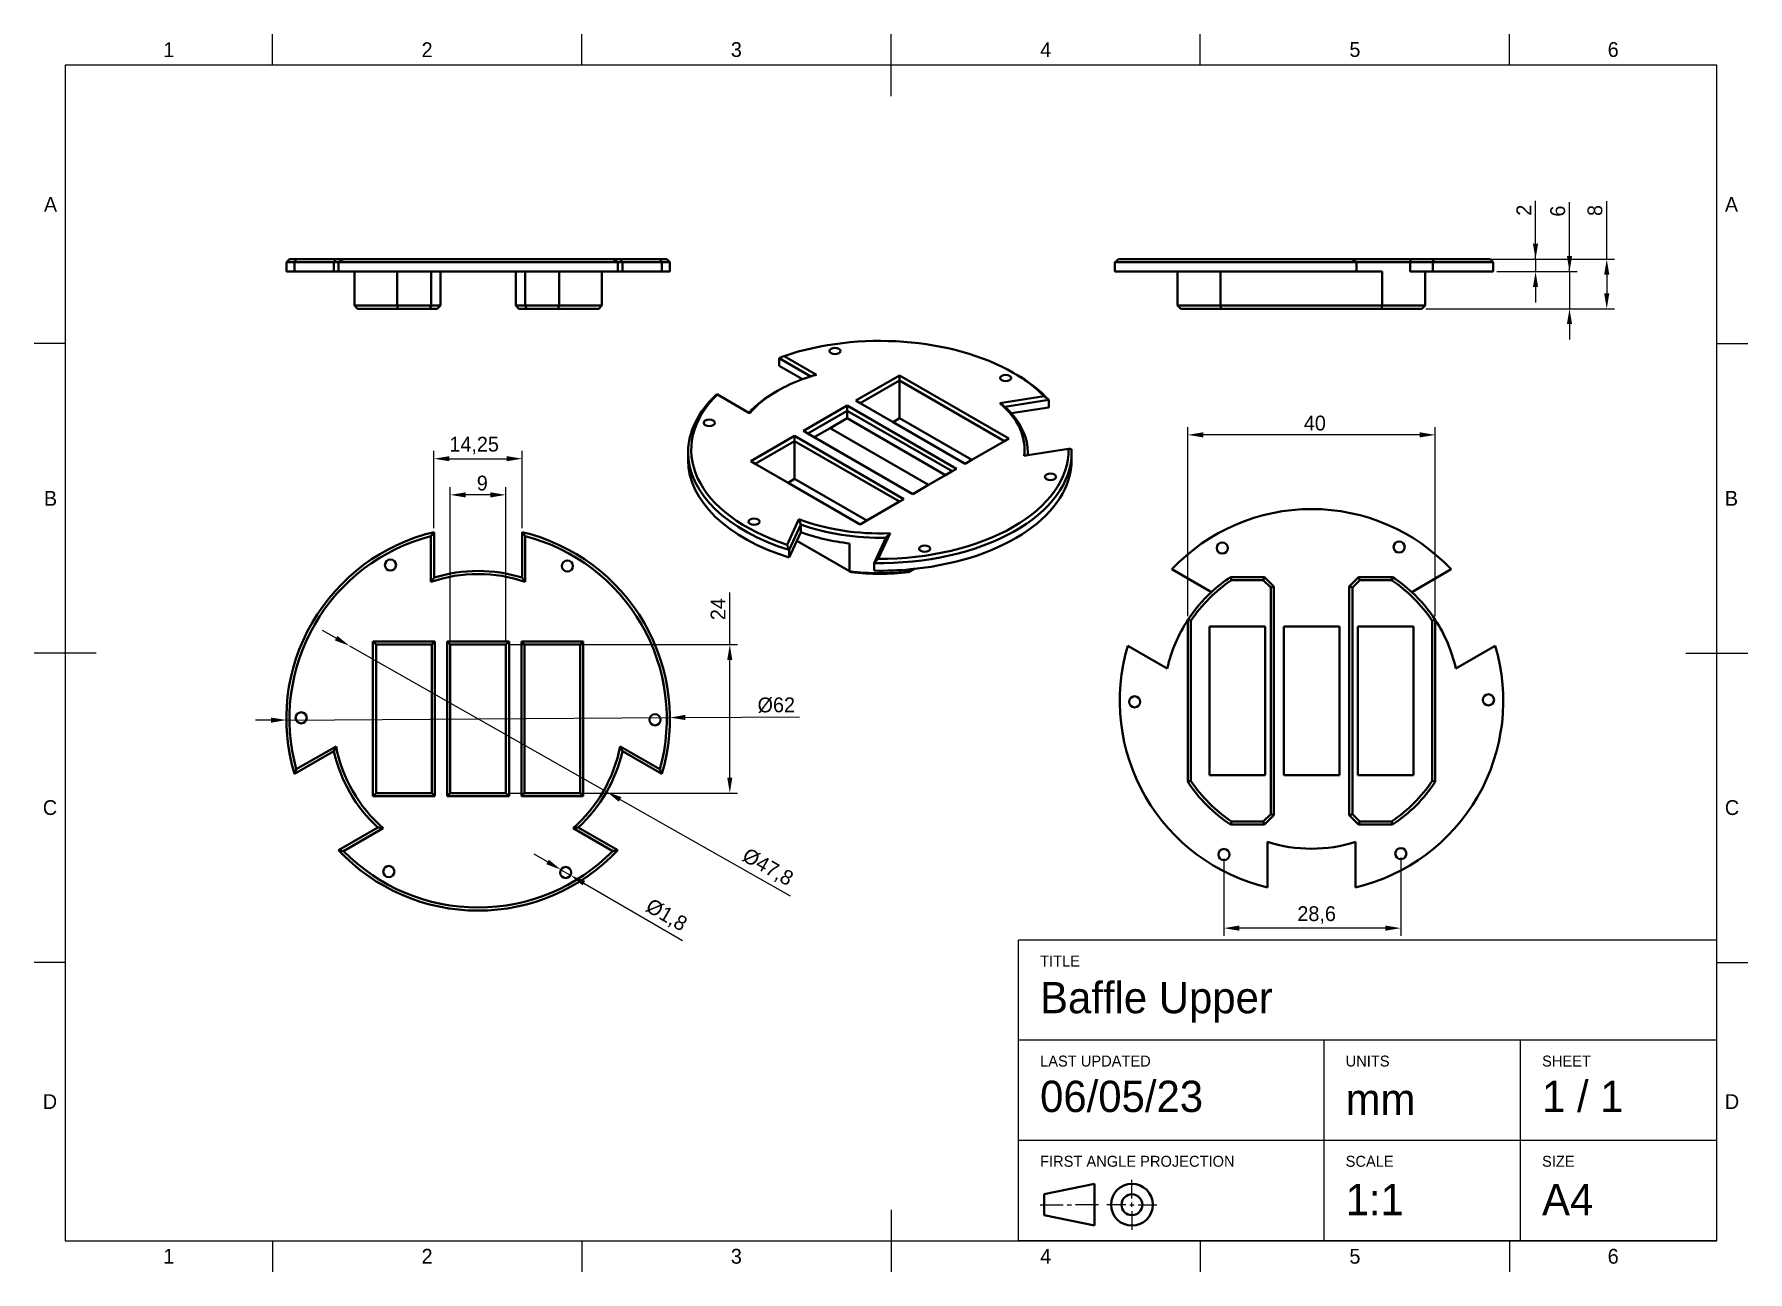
# Model space of a CAD drawing. Header units: millimetres. Extents: x 15 to 292, y 5 to 205.
import ezdxf

# ---------------------------------------------------------------- set-up
doc = ezdxf.new("R2010")
doc.units = ezdxf.units.MM
for name, color, linetype in [('Annotations', 7, 'Continuous'), ('Border', 7, 'Continuous'), ('Geometries', 7, 'Continuous')]:
    doc.layers.add(name, color=color, linetype=linetype)
doc.styles.add('Shapr0', font='txt', dxfattribs={"height": 2.3925})
doc.styles.add('Shapr1', font='txt', dxfattribs={"height": 2.3925})
doc.styles.add('Shapr11', font='txt', dxfattribs={"height": 2.3925})
doc.styles.add('Shapr8', font='txt', dxfattribs={"height": 2.3925})
doc.styles.add('Shapr9', font='txt', dxfattribs={"height": 2.3925})
doc.dimstyles.new('ISO-25', dxfattribs={"dimtxt": 2.5, "dimasz": 2.5, "dimexe": 1.25, "dimexo": 0.625, "dimtad": 1, "dimtxsty": 'Standard', "dimcen": 2.5, "dimadec": 0, "dimazin": 0, "dimtfac": 1, "dimtmove": 0, "dimatfit": 3, "dimfxl": 1, "dimarcsym": 0})

# ---------------------------------------------------------------- blocks, each defined once
blk = doc.blocks.new('*D2')
at = {"layer": 'Annotations', "color": 0, "linetype": 'Continuous', "lineweight": 15}
for p, q in [((257.7, 168.65), (257.7, 178.07)), ((257.7, 171.15), (257.7, 173.65)), ((250.96, 168.65), (258.95, 168.65)), ((251.46, 166.65), (258.95, 166.65)), ((257.7, 168.65), (257.7, 166.65)), ((257.7, 164.15), (257.7, 161.65))]:
    blk.add_line(p, q, dxfattribs=at)
at = {"layer": 'Annotations', "color": 0}
for points in [[(257.28, 171.15), (258.11, 171.15), (257.7, 168.65)], [(258.11, 164.15), (257.28, 164.15), (257.7, 166.65)]]:
    blk.add_solid(points, dxfattribs=at)
at = {"layer": 'Defpoints', "color": 0}
for p in [(250.34, 168.65), (250.84, 166.65), (257.7, 166.65)]:
    blk.add_point(p, dxfattribs=at)
at = {"layer": 'Annotations', "color": 0, "lineweight": 15, "insert": (255.8, 176.57), "char_height": 2.393, "attachment_point": 5, "rotation": 90, "style": 'Shapr8'}
blk.add_mtext('\\A1;2', dxfattribs=at)
blk = doc.blocks.new('*D3')
at = {"layer": 'Annotations', "color": 0, "linetype": 'Continuous', "lineweight": 15}
for p, q in [((269.21, 168.65), (269.21, 178.02)), ((238.12, 168.65), (270.46, 168.65)), ((269.21, 166.15), (269.21, 163.15)), ((239.96, 160.65), (270.46, 160.65))]:
    blk.add_line(p, q, dxfattribs=at)
at = {"layer": 'Annotations', "color": 0}
for points in [[(269.63, 166.15), (268.79, 166.15), (269.21, 168.65)], [(268.79, 163.15), (269.63, 163.15), (269.21, 160.65)]]:
    blk.add_solid(points, dxfattribs=at)
at = {"layer": 'Defpoints', "color": 0}
for p in [(237.5, 168.65), (239.34, 160.65), (269.21, 160.65)]:
    blk.add_point(p, dxfattribs=at)
at = {"layer": 'Annotations', "color": 0, "lineweight": 15, "insert": (267.31, 176.52), "char_height": 2.393, "attachment_point": 5, "rotation": 90, "style": 'Shapr8'}
blk.add_mtext('\\A1;8', dxfattribs=at)
blk = doc.blocks.new('*D4')
at = {"layer": 'Annotations', "color": 0, "linetype": 'Continuous', "lineweight": 15}
for p, q in [((263.19, 166.65), (263.19, 177.86)), ((263.19, 169.15), (263.19, 171.65)), ((251.46, 166.65), (264.44, 166.65)), ((263.19, 166.65), (263.19, 160.65)), ((239.96, 160.65), (264.44, 160.65)), ((263.19, 158.15), (263.19, 155.65))]:
    blk.add_line(p, q, dxfattribs=at)
at = {"layer": 'Annotations', "color": 0}
for points in [[(262.77, 169.15), (263.6, 169.15), (263.19, 166.65)], [(263.6, 158.15), (262.77, 158.15), (263.19, 160.65)]]:
    blk.add_solid(points, dxfattribs=at)
at = {"layer": 'Defpoints', "color": 0}
for p in [(250.84, 166.65), (239.34, 160.65), (263.19, 160.65)]:
    blk.add_point(p, dxfattribs=at)
at = {"layer": 'Annotations', "color": 0, "lineweight": 15, "insert": (261.29, 176.42), "char_height": 2.393, "attachment_point": 5, "rotation": 90, "style": 'Shapr8'}
blk.add_mtext('\\A1;6', dxfattribs=at)
blk = doc.blocks.new('*D5')
at = {"layer": 'Annotations', "color": 0, "linetype": 'Continuous', "lineweight": 15}
for p, q in [((55.75, 94.17), (117.75, 94.56)), ((120.25, 94.58), (138.69, 94.7)), ((53.25, 94.15), (50.75, 94.13))]:
    blk.add_line(p, q, dxfattribs=at)
at = {"layer": 'Annotations', "color": 0}
for points in [[(53.25, 93.73), (53.25, 94.57), (55.75, 94.17)], [(120.25, 95), (120.25, 94.16), (117.75, 94.56)]]:
    blk.add_solid(points, dxfattribs=at)
at = {"layer": 'Defpoints', "color": 0}
for p in [(117.75, 94.56), (55.75, 94.17)]:
    blk.add_point(p, dxfattribs=at)
at = {"layer": 'Annotations', "color": 0, "lineweight": 15, "insert": (134.96, 96.57), "char_height": 2.393, "attachment_point": 5, "rotation": 0.3688, "style": 'Shapr9'}
blk.add_mtext('\\A1;%%c62', dxfattribs=at)
blk = doc.blocks.new('*D6')
at = {"layer": 'Annotations', "color": 0, "linetype": 'Continuous', "lineweight": 15}
for p, q in [((63.79, 107.4), (61.62, 108.63)), ((65.96, 106.16), (107.54, 82.57)), ((109.71, 81.33), (137.19, 65.74))]:
    blk.add_line(p, q, dxfattribs=at)
at = {"layer": 'Annotations', "color": 0}
for points in [[(63.58, 107.03), (64, 107.76), (65.96, 106.16)], [(109.92, 81.7), (109.5, 80.97), (107.54, 82.57)]]:
    blk.add_solid(points, dxfattribs=at)
at = {"layer": 'Defpoints', "color": 0}
for p in [(65.96, 106.16), (107.54, 82.57)]:
    blk.add_point(p, dxfattribs=at)
at = {"layer": 'Annotations', "color": 0, "lineweight": 15, "insert": (133.52, 70.27), "char_height": 2.3925, "attachment_point": 5, "rotation": 330.4232, "style": 'Shapr9'}
blk.add_mtext('\\A1;%%c47,8', dxfattribs=at)
blk = doc.blocks.new('*D7')
at = {"layer": 'Annotations', "color": 0, "linetype": 'Continuous', "lineweight": 15}
for p, q in [((97.98, 71.23), (95.82, 72.49)), ((100.14, 69.97), (101.69, 69.07)), ((103.85, 67.81), (119.77, 58.53))]:
    blk.add_line(p, q, dxfattribs=at)
at = {"layer": 'Annotations', "color": 0}
for points in [[(97.77, 70.87), (98.19, 71.59), (100.14, 69.97)], [(104.06, 68.17), (103.64, 67.45), (101.69, 69.07)]]:
    blk.add_solid(points, dxfattribs=at)
at = {"layer": 'Defpoints', "color": 0}
for p in [(100.14, 69.97), (101.69, 69.07)]:
    blk.add_point(p, dxfattribs=at)
at = {"layer": 'Annotations', "color": 0, "lineweight": 15, "insert": (117.13, 62.52), "char_height": 2.393, "attachment_point": 5, "rotation": 329.7535, "style": 'Shapr9'}
blk.add_mtext('\\A1;%%c1,8', dxfattribs=at)
blk = doc.blocks.new('*D8')
at = {"layer": 'Annotations', "color": 0, "linetype": 'Continuous', "lineweight": 15}
for p, q in [((82.25, 106.99), (82.25, 131.81)), ((88.75, 130.56), (84.75, 130.56)), ((91.25, 106.99), (91.25, 131.81))]:
    blk.add_line(p, q, dxfattribs=at)
at = {"layer": 'Annotations', "color": 0}
for points in [[(84.75, 130.97), (84.75, 130.14), (82.25, 130.56)], [(88.75, 130.14), (88.75, 130.97), (91.25, 130.56)]]:
    blk.add_solid(points, dxfattribs=at)
at = {"layer": 'Defpoints', "color": 0}
for p in [(82.25, 130.56), (82.25, 106.36), (91.25, 106.36)]:
    blk.add_point(p, dxfattribs=at)
at = {"layer": 'Annotations', "color": 0, "lineweight": 15, "insert": (87.43, 132.45), "char_height": 2.393, "attachment_point": 5, "style": 'Shapr9'}
blk.add_mtext('\\A1;9', dxfattribs=at)
blk = doc.blocks.new('*D9')
at = {"layer": 'Annotations', "color": 0, "linetype": 'Continuous', "lineweight": 15}
for p, q in [((127.44, 106.36), (127.44, 114.79)), ((91.87, 106.36), (128.69, 106.36)), ((127.44, 84.86), (127.44, 103.86)), ((91.87, 82.36), (128.69, 82.36))]:
    blk.add_line(p, q, dxfattribs=at)
at = {"layer": 'Annotations', "color": 0}
for points in [[(127.85, 103.86), (127.02, 103.86), (127.44, 106.36)], [(127.02, 84.86), (127.85, 84.86), (127.44, 82.36)]]:
    blk.add_solid(points, dxfattribs=at)
at = {"layer": 'Defpoints', "color": 0}
for p in [(91.25, 106.36), (127.44, 106.36), (91.25, 82.36)]:
    blk.add_point(p, dxfattribs=at)
at = {"layer": 'Annotations', "color": 0, "lineweight": 15, "insert": (125.54, 112.09), "char_height": 2.393, "attachment_point": 5, "rotation": 90, "style": 'Shapr9'}
blk.add_mtext('\\A1;24', dxfattribs=at)
blk = doc.blocks.new('*D10')
at = {"layer": 'Annotations', "color": 0, "linetype": 'Continuous', "lineweight": 15}
for p, q in [((79.62, 125.16), (79.62, 137.65)), ((82.12, 136.4), (91.38, 136.4)), ((93.88, 125.16), (93.88, 137.65))]:
    blk.add_line(p, q, dxfattribs=at)
at = {"layer": 'Annotations', "color": 0}
for points in [[(82.12, 136.82), (82.12, 135.99), (79.62, 136.4)], [(91.38, 135.99), (91.38, 136.82), (93.88, 136.4)]]:
    blk.add_solid(points, dxfattribs=at)
at = {"layer": 'Defpoints', "color": 0}
for p in [(93.88, 136.4), (79.62, 124.54), (93.88, 124.54)]:
    blk.add_point(p, dxfattribs=at)
at = {"layer": 'Annotations', "color": 0, "lineweight": 15, "insert": (86.11, 138.53), "char_height": 2.393, "attachment_point": 5, "style": 'Shapr9'}
blk.add_mtext('\\A1;14,25', dxfattribs=at)
blk = doc.blocks.new('*D11')
at = {"layer": 'Annotations', "color": 0, "linetype": 'Continuous', "lineweight": 15}
for p, q in [((201.49, 110.98), (201.49, 141.51)), ((241.49, 110.98), (241.49, 141.51)), ((238.99, 140.26), (203.99, 140.26))]:
    blk.add_line(p, q, dxfattribs=at)
at = {"layer": 'Annotations', "color": 0}
for points in [[(203.99, 140.67), (203.99, 139.84), (201.49, 140.26)], [(238.99, 139.84), (238.99, 140.67), (241.49, 140.26)]]:
    blk.add_solid(points, dxfattribs=at)
at = {"layer": 'Defpoints', "color": 0}
for p in [(201.49, 140.26), (201.49, 110.36), (241.49, 110.36)]:
    blk.add_point(p, dxfattribs=at)
at = {"layer": 'Annotations', "color": 0, "lineweight": 15, "insert": (222.02, 142.15), "char_height": 2.393, "attachment_point": 5, "style": 'Shapr11'}
blk.add_mtext('\\A1;40', dxfattribs=at)
blk = doc.blocks.new('*D12')
at = {"layer": 'Annotations', "color": 0, "linetype": 'Continuous', "lineweight": 15}
for p, q in [((207.32, 71.8), (207.32, 59.28)), ((235.92, 71.96), (235.92, 59.28)), ((233.42, 60.53), (209.82, 60.53))]:
    blk.add_line(p, q, dxfattribs=at)
at = {"layer": 'Annotations', "color": 0}
for points in [[(209.82, 60.95), (209.82, 60.11), (207.32, 60.53)], [(233.42, 60.11), (233.42, 60.95), (235.92, 60.53)]]:
    blk.add_solid(points, dxfattribs=at)
at = {"layer": 'Defpoints', "color": 0}
for p in [(207.32, 72.42), (235.92, 72.58), (207.32, 60.53)]:
    blk.add_point(p, dxfattribs=at)
at = {"layer": 'Annotations', "color": 0, "lineweight": 15, "insert": (222.31, 62.65), "char_height": 2.393, "attachment_point": 5, "style": 'Shapr11'}
blk.add_mtext('\\A1;28,6', dxfattribs=at)
blk = doc.blocks.new('*U13')
at = {"layer": 'Border', "linetype": 'Continuous', "lineweight": 15}
for p, q in [((287, 58.6), (174.1, 58.6)), ((174.1, 10), (174.1, 58.6)), ((287, 10), (287, 58.6)), ((287, 42.4), (174.1, 42.4)), ((223.5, 10), (223.5, 42.4)), ((255.25, 10), (255.25, 42.4)), ((287, 26.2), (174.1, 26.2)), ((192.450088, 16.837486), (192.450088, 19.875004)), ((177.6, 15.82498), (181.312522, 15.82498)), ((181.987526, 15.82498), (182.66253, 15.82498)), ((187.050056, 15.82498), (183.337534, 15.82498)), ((191.437582, 15.82498), (188.400064, 15.82498)), ((192.112586, 15.82498), (192.78759, 15.82498)), ((192.450088, 15.487478), (192.450088, 16.162482)), ((192.450088, 14.812474), (192.450088, 11.774956)), ((193.462594, 15.82498), (196.500112, 15.82498)), ((287, 10), (174.1, 10))]:
    blk.add_line(p, q, dxfattribs=at)
at = {"layer": 'Border', "linetype": 'Continuous', "lineweight": 40}
for p, q in [((178.275004, 17.51249), (186.375052, 19.2)), ((178.275004, 17.51249), (178.275004, 14.13747)), ((186.375052, 19.2), (186.375052, 12.44996)), ((178.275004, 14.13747), (186.375052, 12.44996))]:
    blk.add_line(p, q, dxfattribs=at)
for radius in [3.37502, 1.68751]:
    blk.add_circle((192.450088, 15.82498), radius, dxfattribs=at)

msp = doc.modelspace()

# ---------------------------------------------------------------- linework, layer by layer
at = {"layer": 'Border', "linetype": 'Continuous', "lineweight": 15}
for p, q in [((53.5, 200), (53.5, 205)), ((103.5, 200), (103.5, 205)), ((153.5, 195), (153.5, 205)), ((203.5, 200), (203.5, 205)), ((253.5, 200), (253.5, 205)), ((287, 200), (20, 200)), ((20, 200), (20, 10)), ((287, 10), (287, 200)), ((20, 155), (15, 155)), ((287, 155), (292, 155)), ((25, 105), (15, 105)), ((282, 105), (292, 105)), ((20, 55), (15, 55)), ((287, 55), (292, 55)), ((153.5, 15), (153.5, 5)), ((20, 10), (287, 10)), ((53.5, 10), (53.5, 5)), ((103.5, 10), (103.5, 5)), ((203.5, 10), (203.5, 5)), ((253.5, 10), (253.5, 5))]:
    msp.add_line(p, q, dxfattribs=at)
at = {"layer": 'Geometries', "linetype": 'Continuous', "lineweight": 40}
for p, q in [((56.25, 168.65), (55.75, 168.15)), ((57.059, 168.15), (55.75, 168.15)), ((55.75, 168.15), (55.75, 166.65)), ((57.059, 166.65), (55.75, 166.65)), ((56.25, 168.65), (57.362, 168.65)), ((63.431, 168.15), (57.059, 168.15)), ((57.059, 168.15), (57.059, 166.65)), ((63.431, 166.65), (57.059, 166.65)), ((57.362, 168.65), (63.779, 168.65)), ((63.431, 168.15), (63.431, 166.65)), ((64.184, 168.15), (63.431, 168.15)), ((64.184, 166.65), (63.431, 166.65)), ((63.779, 168.65), (64.987, 168.65)), ((64.184, 168.15), (64.184, 166.65)), ((109.316, 168.15), (64.184, 168.15)), ((66.75, 166.65), (64.184, 166.65)), ((64.987, 168.65), (108.513, 168.65)), ((73.665, 166.65), (66.75, 166.65)), ((66.75, 161.15), (66.75, 166.65)), ((73.665, 161.15), (73.665, 166.65)), ((79.15, 166.65), (73.665, 166.65)), ((79.15, 161.15), (79.15, 166.65)), ((80.65, 166.65), (79.15, 166.65)), ((80.65, 166.65), (80.65, 161.15)), ((92.85, 166.65), (80.65, 166.65)), ((92.85, 161.15), (92.85, 166.65)), ((94.35, 166.65), (92.85, 166.65)), ((94.35, 166.65), (94.35, 161.15)), ((99.835, 166.65), (94.35, 166.65)), ((99.835, 161.15), (99.835, 166.65)), ((106.75, 166.65), (99.835, 166.65)), ((106.75, 161.15), (106.75, 166.65)), ((109.316, 166.65), (106.75, 166.65)), ((108.513, 168.65), (109.721, 168.65)), ((109.316, 168.15), (109.316, 166.65)), ((110.069, 168.15), (109.316, 168.15)), ((110.069, 166.65), (109.316, 166.65)), ((109.721, 168.65), (116.138, 168.65)), ((110.069, 168.15), (110.069, 166.65)), ((116.441, 168.15), (110.069, 168.15)), ((116.441, 166.65), (110.069, 166.65)), ((116.138, 168.65), (117.25, 168.65)), ((116.441, 168.15), (116.441, 166.65)), ((117.75, 168.15), (116.441, 168.15)), ((117.75, 166.65), (116.441, 166.65)), ((117.75, 168.15), (117.25, 168.65)), ((117.75, 166.65), (117.75, 168.15)), ((189.665, 168.15), (189.665, 166.65)), ((228.75, 168.15), (189.665, 168.15)), ((199.835, 166.65), (189.665, 166.65)), ((190.304, 168.65), (227.997, 168.65)), ((199.835, 161.15), (199.835, 166.65)), ((206.75, 166.65), (199.835, 166.65)), ((206.75, 161.15), (206.75, 166.65)), ((228.75, 166.65), (206.75, 166.65)), ((227.997, 168.65), (237.5, 168.65)), ((228.75, 168.15), (228.75, 166.65)), ((237.412, 168.15), (228.75, 168.15)), ((232.92, 166.65), (228.75, 166.65)), ((232.92, 161.15), (232.92, 166.65)), ((237.412, 168.15), (237.412, 166.65)), ((241.091, 168.15), (237.412, 168.15)), ((239.835, 166.65), (237.412, 166.65)), ((237.5, 168.65), (241.204, 168.65)), ((239.835, 161.15), (239.835, 166.65)), ((241.091, 166.65), (239.835, 166.65)), ((241.091, 168.15), (241.091, 166.65)), ((250.835, 168.15), (241.091, 168.15)), ((250.835, 166.65), (241.091, 166.65)), ((241.204, 168.65), (250.335, 168.65)), ((250.835, 168.15), (250.335, 168.65)), ((250.835, 166.65), (250.835, 168.15)), ((67.25, 160.65), (66.75, 161.15)), ((66.75, 161.15), (73.665, 161.15)), ((73.665, 161.15), (79.15, 161.15)), ((73.74, 160.9), (73.665, 161.15)), ((73.815, 160.65), (73.74, 160.9)), ((78.943, 160.65), (79.15, 161.15)), ((79.15, 161.15), (80.65, 161.15)), ((80.65, 161.15), (80.15, 160.65)), ((93.35, 160.65), (92.85, 161.15)), ((92.85, 161.15), (94.35, 161.15)), ((94.35, 161.15), (94.557, 160.65)), ((94.35, 161.15), (99.835, 161.15)), ((99.685, 160.65), (99.76, 160.9)), ((99.835, 161.15), (99.76, 160.9)), ((99.835, 161.15), (106.75, 161.15)), ((106.25, 160.65), (106.75, 161.15)), ((199.835, 161.15), (206.75, 161.15)), ((199.835, 161.15), (200.335, 160.65)), ((206.825, 160.9), (206.75, 161.15)), ((206.75, 161.15), (232.92, 161.15)), ((206.9, 160.65), (206.825, 160.9)), ((232.92, 161.15), (239.835, 161.15)), ((239.335, 160.65), (239.835, 161.15)), ((73.815, 160.65), (67.25, 160.65)), ((78.943, 160.65), (73.815, 160.65)), ((80.15, 160.65), (78.943, 160.65)), ((94.557, 160.65), (93.35, 160.65)), ((99.685, 160.65), (94.557, 160.65)), ((106.25, 160.65), (99.685, 160.65)), ((206.9, 160.65), (200.335, 160.65)), ((232.77, 160.65), (206.9, 160.65)), ((239.335, 160.65), (232.77, 160.65)), ((135.409, 152.65), (135.409, 151.425)), ((140.52, 149.699), (135.409, 152.65)), ((136.215, 153.001), (141.453, 149.977)), ((139.184, 149.246), (135.409, 151.425)), ((147.816, 145.793), (154.887, 149.876)), ((154.887, 149.876), (172.564, 139.669)), ((154.887, 149.876), (154.887, 149.059)), ((173.625, 150.08), (173.272, 150.284)), ((125.333, 146.832), (125.431, 146.776)), ((135.159, 147.385), (134.805, 147.181)), ((154.887, 149.059), (148.523, 145.385)), ((171.857, 139.261), (154.887, 149.059)), ((154.887, 142.935), (154.887, 149.059)), ((130.535, 143.829), (125.431, 146.776)), ((139.33, 140.894), (146.402, 144.977)), ((146.402, 144.16), (140.038, 140.486)), ((146.402, 144.977), (164.079, 134.77)), ((146.402, 144.977), (146.402, 144.16)), ((163.372, 134.362), (146.402, 144.16)), ((146.402, 142.935), (146.402, 144.16)), ((148.523, 145.385), (147.816, 145.793)), ((153.826, 142.323), (148.523, 145.385)), ((171.1, 145.39), (178.257, 146.497)), ((179.003, 145.906), (171.897, 144.806)), ((179.003, 144.681), (172.95, 143.745)), ((179.003, 145.906), (179.003, 144.681)), ((130.67, 143.751), (130.535, 143.829)), ((141.098, 139.874), (143.644, 141.343)), ((143.644, 141.343), (146.402, 142.935)), ((143.644, 141.343), (159.554, 132.158)), ((162.311, 133.75), (146.402, 142.935)), ((153.826, 142.323), (154.887, 142.935)), ((165.493, 135.587), (153.826, 142.323)), ((154.887, 142.935), (166.554, 136.199)), ((130.845, 135.995), (137.916, 140.078)), ((137.916, 139.261), (131.552, 135.587)), ((137.916, 140.078), (155.594, 129.871)), ((137.916, 140.078), (137.916, 139.261)), ((154.887, 129.463), (137.916, 139.261)), ((137.916, 133.137), (137.916, 139.261)), ((140.038, 140.486), (139.33, 140.894)), ((141.098, 139.874), (140.038, 140.486)), ((157.008, 130.688), (141.098, 139.874)), ((171.857, 139.261), (166.554, 136.199)), ((172.564, 139.669), (171.857, 139.261)), ((120.705, 137.424), (120.705, 136.199)), ((131.552, 135.587), (130.845, 135.995)), ((166.554, 136.199), (165.493, 135.587)), ((175.592, 136.97), (175.047, 136.886)), ((175.605, 136.972), (175.592, 136.97)), ((182.204, 137.993), (175.605, 136.972)), ((175.605, 136.972), (175.605, 137.424)), ((182.705, 136.199), (182.705, 137.424)), ((136.856, 132.525), (131.552, 135.587)), ((136.856, 132.525), (137.916, 133.137)), ((149.584, 126.401), (137.916, 133.137)), ((162.311, 133.75), (159.554, 132.158)), ((163.372, 134.362), (162.311, 133.75)), ((164.079, 134.77), (163.372, 134.362)), ((148.523, 125.789), (136.856, 132.525)), ((159.554, 132.158), (157.008, 130.688)), ((154.887, 129.463), (149.584, 126.401)), ((155.594, 129.871), (154.887, 129.463)), ((136.696, 122.503), (138.614, 126.634)), ((138.918, 125.766), (137.014, 121.664)), ((138.918, 125.766), (138.918, 124.542)), ((149.584, 126.401), (148.523, 125.789)), ((79.125, 116.488), (79.125, 123.896)), ((79.625, 124.535), (79.625, 117.178)), ((93.875, 117.178), (93.875, 124.535)), ((94.375, 123.896), (94.375, 116.488)), ((138.266, 123.137), (137.014, 120.439)), ((138.918, 124.542), (138.266, 123.137)), ((138.266, 123.137), (146.815, 118.202)), ((146.815, 118.202), (146.815, 122.692)), ((150.778, 119.534), (152.683, 123.637)), ((153.344, 124.355), (151.427, 120.224)), ((137.014, 121.664), (137.014, 120.439)), ((150.778, 119.534), (150.778, 118.309)), ((147.063, 118.059), (146.815, 118.202)), ((156.347, 118.059), (156.595, 118.202)), ((156.595, 118.202), (157.271, 118.592)), ((156.595, 118.202), (156.595, 118.525)), ((198.92, 118.526), (205.291, 114.847)), ((208.401, 117.27), (213.886, 117.27)), ((213.679, 116.77), (208.551, 116.77)), ((213.679, 116.77), (213.886, 117.27)), ((214.886, 115.563), (213.679, 116.77)), ((213.886, 117.27), (215.386, 115.77)), ((227.586, 115.77), (229.086, 117.27)), ((229.293, 116.77), (228.086, 115.563)), ((229.086, 117.27), (234.57, 117.27)), ((229.086, 117.27), (229.293, 116.77)), ((234.42, 116.77), (229.293, 116.77)), ((237.68, 114.847), (244.051, 118.526)), ((215.386, 115.77), (214.886, 115.563)), ((214.886, 78.977), (214.886, 115.563)), ((215.386, 115.77), (215.386, 78.77)), ((228.086, 115.563), (227.586, 115.77)), ((227.586, 78.77), (227.586, 115.77)), ((228.086, 115.563), (228.086, 78.977)), ((201.486, 84.186), (201.486, 110.355)), ((201.986, 110.205), (201.986, 84.336)), ((204.986, 109.27), (204.986, 85.27)), ((213.986, 109.27), (204.986, 109.27)), ((213.986, 109.27), (213.986, 85.27)), ((216.986, 85.27), (216.986, 109.27)), ((225.986, 109.27), (216.986, 109.27)), ((225.986, 109.27), (225.986, 85.27)), ((228.986, 85.27), (228.986, 109.27)), ((237.986, 109.27), (228.986, 109.27)), ((237.986, 85.27), (237.986, 109.27)), ((240.986, 84.336), (240.986, 110.205)), ((241.486, 110.355), (241.486, 84.186)), ((69.75, 81.865), (69.75, 106.865)), ((69.75, 106.865), (79.75, 106.865)), ((70.25, 106.365), (69.75, 106.865)), ((79.25, 106.365), (70.25, 106.365)), ((70.25, 106.365), (70.25, 82.365)), ((79.75, 106.865), (79.25, 106.365)), ((79.25, 82.365), (79.25, 106.365)), ((79.75, 106.865), (79.75, 81.865)), ((81.75, 81.865), (81.75, 106.865)), ((81.75, 106.865), (91.75, 106.865)), ((81.75, 106.865), (82.25, 106.365)), ((82.25, 106.365), (82.25, 82.365)), ((91.25, 106.365), (82.25, 106.365)), ((91.75, 106.865), (91.25, 106.365)), ((91.25, 82.365), (91.25, 106.365)), ((91.75, 106.865), (91.75, 81.865)), ((93.75, 106.865), (103.75, 106.865)), ((93.75, 81.865), (93.75, 106.865)), ((93.75, 106.865), (94.25, 106.365)), ((94.25, 106.365), (94.25, 82.365)), ((103.25, 106.365), (94.25, 106.365)), ((103.75, 106.865), (103.25, 106.365)), ((103.25, 82.365), (103.25, 106.365)), ((103.75, 106.865), (103.75, 81.865)), ((198.166, 102.507), (191.795, 106.185)), ((251.176, 106.185), (244.805, 102.507)), ((63.431, 89.129), (57.059, 85.45)), ((57.362, 86.203), (63.779, 89.907)), ((109.721, 89.907), (116.138, 86.203)), ((116.441, 85.45), (110.069, 89.129)), ((204.986, 85.27), (213.986, 85.27)), ((216.986, 85.27), (225.986, 85.27)), ((228.986, 85.27), (237.986, 85.27)), ((70.25, 82.365), (69.75, 81.865)), ((79.75, 81.865), (69.75, 81.865)), ((70.25, 82.365), (79.25, 82.365)), ((79.75, 81.865), (79.25, 82.365)), ((82.25, 82.365), (81.75, 81.865)), ((91.75, 81.865), (81.75, 81.865)), ((82.25, 82.365), (91.25, 82.365)), ((91.25, 82.365), (91.75, 81.865)), ((94.25, 82.365), (93.75, 81.865)), ((103.75, 81.865), (93.75, 81.865)), ((94.25, 82.365), (103.25, 82.365)), ((103.25, 82.365), (103.75, 81.865)), ((208.551, 77.77), (213.679, 77.77)), ((213.679, 77.77), (214.886, 78.977)), ((213.886, 77.27), (213.679, 77.77)), ((215.386, 78.77), (213.886, 77.27)), ((214.886, 78.977), (215.386, 78.77)), ((227.586, 78.77), (228.086, 78.977)), ((229.086, 77.27), (227.586, 78.77)), ((228.086, 78.977), (229.293, 77.77)), ((229.293, 77.77), (229.086, 77.27)), ((229.293, 77.77), (234.42, 77.77)), ((64.184, 73.109), (70.556, 76.788)), ((71.404, 76.7), (64.987, 72.996)), ((108.513, 72.996), (102.096, 76.7)), ((102.944, 76.788), (109.316, 73.109)), ((213.886, 77.27), (208.401, 77.27)), ((234.57, 77.27), (229.086, 77.27)), ((214.361, 67.1), (214.361, 74.457)), ((228.611, 74.457), (228.611, 67.1))]:
    msp.add_line(p, q, dxfattribs=at)
at = {"layer": 'Geometries', "linetype": 'Continuous', "lineweight": 40, "flags": 128}
for points in [[(57.059, 168.15), (57.134, 168.275), (57.21, 168.401), (57.286, 168.525), (57.362, 168.65)], [(63.779, 168.65), (63.72, 168.567), (63.661, 168.484), (63.603, 168.401), (63.545, 168.318), (63.488, 168.234), (63.431, 168.15)], [(64.987, 168.65), (64.786, 168.525), (64.585, 168.401), (64.385, 168.275), (64.184, 168.15)], [(108.513, 168.65), (108.714, 168.525), (108.915, 168.401), (109.115, 168.275), (109.316, 168.15)], [(109.721, 168.65), (109.78, 168.567), (109.839, 168.484), (109.897, 168.401), (109.955, 168.318), (110.012, 168.234), (110.069, 168.15)], [(116.441, 168.15), (116.366, 168.275), (116.29, 168.401), (116.214, 168.525), (116.138, 168.65)], [(189.665, 168.15), (189.824, 168.275), (189.983, 168.401), (190.143, 168.525), (190.304, 168.65)], [(228.75, 168.15), (228.562, 168.275), (228.373, 168.401), (228.185, 168.525), (227.997, 168.65)], [(237.5, 168.65), (237.486, 168.567), (237.472, 168.484), (237.457, 168.401), (237.443, 168.318), (237.428, 168.234), (237.412, 168.15)], [(241.204, 168.65), (241.177, 168.525), (241.148, 168.401), (241.12, 168.275), (241.091, 168.15)], [(232.77, 160.65), (232.845, 160.9), (232.92, 161.15)], [(135.409, 152.65), (135.611, 152.738), (135.812, 152.827), (136.013, 152.914), (136.215, 153.001)], [(171.1, 145.39), (171.234, 145.294), (171.367, 145.197), (171.5, 145.1), (171.632, 145.002), (171.765, 144.905), (171.897, 144.806)], [(179.003, 145.906), (178.817, 146.054), (178.63, 146.203), (178.444, 146.35), (178.257, 146.497)], [(182.204, 137.993), (182.326, 137.985), (182.448, 137.976), (182.57, 137.968), (182.691, 137.959)], [(138.614, 126.634), (138.664, 126.49), (138.714, 126.345), (138.765, 126.2), (138.816, 126.056), (138.867, 125.911), (138.918, 125.766)], [(79.625, 124.535), (79.5, 124.376), (79.374, 124.217), (79.25, 124.057), (79.125, 123.896)], [(93.875, 124.535), (94, 124.376), (94.126, 124.217), (94.25, 124.057), (94.375, 123.896)], [(137.014, 121.664), (136.934, 121.873), (136.854, 122.083), (136.775, 122.293), (136.696, 122.503)], [(153.344, 124.355), (153.234, 124.236), (153.124, 124.116), (153.014, 123.996), (152.904, 123.876), (152.793, 123.757), (152.683, 123.637)], [(151.427, 120.224), (151.265, 120.051), (151.103, 119.879), (150.941, 119.706), (150.778, 119.534)], [(79.625, 117.178), (79.541, 117.064), (79.458, 116.949), (79.374, 116.834), (79.291, 116.719), (79.208, 116.604), (79.125, 116.488)], [(93.875, 117.178), (93.959, 117.064), (94.042, 116.949), (94.126, 116.834), (94.209, 116.719), (94.292, 116.604), (94.375, 116.488)], [(208.551, 116.77), (208.476, 117.02), (208.401, 117.27)], [(234.42, 116.77), (234.496, 117.02), (234.57, 117.27)], [(201.986, 110.205), (201.736, 110.28), (201.486, 110.355)], [(240.986, 110.205), (241.236, 110.28), (241.486, 110.355)], [(63.779, 89.907), (63.72, 89.777), (63.661, 89.648), (63.603, 89.518), (63.545, 89.388), (63.488, 89.259), (63.431, 89.129)], [(109.721, 89.907), (109.78, 89.777), (109.839, 89.648), (109.897, 89.518), (109.955, 89.388), (110.012, 89.259), (110.069, 89.129)], [(57.059, 85.45), (57.134, 85.638), (57.21, 85.827), (57.286, 86.015), (57.362, 86.203)], [(116.441, 85.45), (116.366, 85.638), (116.29, 85.827), (116.214, 86.015), (116.138, 86.203)], [(201.986, 84.336), (201.736, 84.26), (201.486, 84.186)], [(241.486, 84.186), (241.236, 84.26), (240.986, 84.336)], [(208.401, 77.27), (208.476, 77.52), (208.551, 77.77)], [(234.57, 77.27), (234.496, 77.52), (234.42, 77.77)], [(71.404, 76.7), (71.262, 76.714), (71.12, 76.728), (70.979, 76.743), (70.838, 76.757), (70.697, 76.772), (70.556, 76.788)], [(102.096, 76.7), (102.238, 76.714), (102.38, 76.728), (102.521, 76.743), (102.662, 76.757), (102.803, 76.772), (102.944, 76.788)], [(64.987, 72.996), (64.786, 73.023), (64.585, 73.052), (64.385, 73.08), (64.184, 73.109)], [(108.513, 72.996), (108.714, 73.023), (108.915, 73.052), (109.115, 73.08), (109.316, 73.109)]]:
    msp.add_lwpolyline(points, dxfattribs=at)
at = {"layer": 'Geometries', "linetype": 'Continuous', "lineweight": 40}
for centre in [(207.05, 121.96), (235.65, 122.117), (72.586, 119.211), (101.186, 119.054), (192.886, 97.113), (250.085, 97.427), (58.15, 94.522), (115.35, 94.208), (207.322, 72.424), (235.921, 72.581), (72.314, 69.675), (100.914, 69.519)]:
    msp.add_circle(centre, 0.9, dxfattribs=at)
for centre, radius, start, end in [((221.486, 97.27), 31, 43.28758, 136.71242), ((86.75, 94.365), 31, 103.28758, 196.71242), ((86.75, 94.365), 30.5, 104.47751, 195.52249), ((86.75, 94.365), 31, 343.28758, 76.71242), ((86.75, 94.365), 30.5, 344.47751, 75.52249), ((86.75, 94.365), 23.4, 70.98264, 109.01736), ((86.75, 94.365), 23.9, 72.65545, 107.34455), ((221.486, 97.27), 23.4, 123.55731, 146.44269), ((221.486, 97.27), 23.9, 123.19416, 132.65545), ((221.486, 97.27), 23.4, 33.55731, 56.44269), ((221.486, 97.27), 23.9, 47.34455, 56.80584), ((221.486, 97.27), 23.9, 132.65545, 146.80584), ((221.486, 97.27), 23.9, 33.19416, 47.34455), ((221.486, 97.27), 23.9, 146.80584, 167.34455), ((221.486, 97.27), 23.9, 12.65545, 33.19416), ((221.486, 97.27), 31, 163.28758, 256.71242), ((221.486, 97.27), 31, 283.28758, 16.71242), ((86.75, 94.365), 23.9, 192.65545, 227.34455), ((86.75, 94.365), 23.4, 190.98264, 229.01736), ((86.75, 94.365), 23.4, 310.98264, 349.01736), ((86.75, 94.365), 23.9, 312.65545, 347.34455), ((221.486, 97.27), 23.9, 213.19416, 236.80584), ((221.486, 97.27), 23.4, 213.55731, 236.44269), ((221.486, 97.27), 23.4, 303.55731, 326.44269), ((221.486, 97.27), 23.9, 303.19416, 326.80584), ((86.75, 94.365), 31, 223.28758, 316.71242), ((86.75, 94.365), 30.5, 224.47751, 315.52249), ((221.486, 97.27), 23.9, 252.65545, 287.34455)]:
    msp.add_arc(centre, radius, start, end, dxfattribs=at)
for centre, major_axis, start_param, end_param in [((151.705, 137.832), (-30.5, 0), 3.9269908, 5.2451069), ((151.705, 137.832), (-23.4, 0), 5.2107418, 5.2769802), ((151.705, 137.832), (-23.4, 0), 5.1658715, 5.2107418), ((151.705, 137.832), (-30.5, 0), 3.6560723, 3.9269908), ((151.705, 137.424), (31, 0), 0.4937113, 0.7853982), ((151.705, 137.424), (31, 0), 2.5881064, 3.1415927), ((151.705, 137.424), (23.9, 0), 2.3561945, 2.658914), ((151.705, 137.832), (-23.4, 0), 5.4977871, 5.8297028), ((151.705, 137.832), (-23.4, 0), 5.2769802, 5.4977871), ((151.705, 137.832), (-30.5, 0), 5.7504674, 7.339502), ((151.705, 137.832), (-23.4, 0), 3.0714764, 3.7353077), ((151.705, 137.424), (23.9, 0), 0.4758127, 0.5645189), ((151.705, 137.424), (23.9, 0), 0, 0.4758127), ((151.705, 137.424), (31, 0), 3.1415927, 4.2186776), ((151.705, 136.199), (31, 0), 3.1415927, 4.2186776), ((151.705, 137.424), (31, 0), 4.6825015, 6.2831853), ((151.705, 137.832), (-30.5, 0), 1.5616772, 3.1507118), ((151.705, 136.199), (31, 0), 4.8929253, 6.2831853), ((151.705, 137.424), (23.9, 0), 6.2502775, 6.2831853), ((151.705, 137.424), (31, 0), 0, 0.0298874), ((151.705, 137.832), (-23.4, 0), 0.9770813, 1.6409126), ((151.705, 137.424), (23.9, 0), 4.1478701, 4.7533091), ((151.705, 136.199), (23.9, 0), 4.1478701, 4.5063383), ((151.705, 131.709), (-23.9, 0), 1.3647456, 1.776847), ((151.705, 131.3), (23.4, 0), 4.5126764, 4.9121016), ((151.705, 136.199), (31, 0), 4.6825015, 4.8707872), ((151.705, 136.199), (31, 0), 4.8707872, 4.8929253)]:
    msp.add_ellipse(centre, major_axis=major_axis, ratio=0.5773503, start_param=start_param, end_param=end_param, dxfattribs=at)
for centre in [(144.454, 153.805), (172.039, 149.444), (124.12, 142.193), (179.289, 133.471), (131.371, 126.221), (158.955, 121.859)]:
    msp.add_ellipse(centre, major_axis=(0.9, 0), ratio=0.5773503, dxfattribs=at)

# ---------------------------------------------------------------- block references
msp.add_blockref('*U13', (0, 0))

# ---------------------------------------------------------------- texts
at = {"layer": 'Border', "linetype": 'Continuous', "lineweight": 15, "char_height": 2.393, "width": 2.3925, "style": 'Shapr0'}
for s, insert, attachment_point in [('1', (36.75, 201.304), 8), ('2', (78.5, 201.304), 8), ('3', (128.5, 201.304), 8), ('4', (178.5, 201.304), 8), ('5', (228.5, 201.304), 8), ('6', (270.25, 201.304), 8), ('A', (18.696, 177.5), 6), ('A', (288.304, 177.5), 4), ('B', (18.696, 130), 6), ('B', (288.304, 130), 4), ('C', (18.696, 80), 6), ('C', (288.304, 80), 4), ('D', (18.696, 32.5), 6), ('D', (288.304, 32.5), 4), ('1', (36.75, 8.696), 2), ('2', (78.5, 8.696), 2), ('3', (128.5, 8.696), 2), ('4', (178.5, 8.696), 2), ('5', (228.5, 8.696), 2), ('6', (270.25, 8.696), 2)]:
    msp.add_mtext(s, dxfattribs=dict(at, insert=insert, attachment_point=attachment_point))
at = {"layer": 'Border', "linetype": 'Continuous', "lineweight": 15, "attachment_point": 1, "style": 'Shapr1'}
for s, insert, char_height in [('TITLE', (177.6, 56.1), 1.7705), ('Baffle Upper', (177.6, 51.837), 5.06253), ('LAST UPDATED', (177.6, 39.935), 1.77045), ('UNITS', (227, 39.935), 1.7705), ('SHEET', (258.75, 39.935), 1.7705), ('06/05/23', (177.6, 35.874), 5.0625), ('1 / 1', (258.75, 35.874), 5.0625), ('mm', (227, 35.4), 5.0625), ('FIRST ANGLE PROJECTION', (177.6, 23.735), 1.77045), ('SCALE', (227, 23.735), 1.7705), ('SIZE', (258.75, 23.735), 1.7705), ('1:1', (227, 19.2), 5.0625), ('A4', (258.75, 19.2), 5.0625)]:
    msp.add_mtext(s, dxfattribs=dict(at, insert=insert, char_height=char_height))

# ---------------------------------------------------------------- dimensions: what is measured, and where the dimension line sits
at = {"layer": 'Annotations', "linetype": 'Continuous', "lineweight": 15}
for base, p1, p2, angle, override, picture, middle in [((269.21, 160.65), (237.5, 168.65), (239.335, 160.65), 90, {"dimscale": 1, "dimgap": 0.7, "dimdec": 2, "dimlfac": 1, "dimrnd": 0.01, "dimzin": 8, "dimdsep": 44, "dimtxsty": 'Shapr8', "dimse1": 0, "dimse2": 0, "dimadec": 2, "dimtol": 0, "dimlim": 0, "dimtp": 0, "dimtm": 0, "dimtfac": 0.6, "dimtdec": 8, "dimfrac": 2, "dimtolj": 1, "dimlwd": 15, "dimlwe": 15}, '*D3', (269.21, 176.52)), ((263.188, 160.65), (250.835, 166.65), (239.335, 160.65), 270, {"dimscale": 1, "dimgap": 0.7, "dimdec": 2, "dimlfac": 1, "dimrnd": 0.01, "dimzin": 8, "dimdsep": 44, "dimtxsty": 'Shapr8', "dimse1": 0, "dimse2": 0, "dimadec": 2, "dimtol": 0, "dimlim": 0, "dimtp": 0, "dimtm": 0, "dimtfac": 0.6, "dimtdec": 8, "dimfrac": 2, "dimtolj": 1, "dimlwd": 15, "dimlwe": 15}, '*D4', (263.188, 176.421)), ((257.696, 166.65), (250.335, 168.65), (250.835, 166.65), 90, {"dimscale": 1, "dimgap": 0.7, "dimdec": 2, "dimlfac": 1, "dimrnd": 0.01, "dimzin": 8, "dimdsep": 44, "dimtxsty": 'Shapr8', "dimse1": 0, "dimse2": 0, "dimadec": 2, "dimtol": 0, "dimlim": 0, "dimtp": 0, "dimtm": 0, "dimtfac": 0.6, "dimtdec": 8, "dimfrac": 2, "dimtolj": 1, "dimlwd": 15, "dimlwe": 15}, '*D2', (257.696, 176.573)), ((201.486, 140.258), (241.486, 110.355), (201.486, 110.355), 0, {"dimscale": 1, "dimgap": 0.7, "dimdec": 2, "dimlfac": 1, "dimrnd": 0.01, "dimzin": 8, "dimdsep": 44, "dimtxsty": 'Shapr11', "dimse1": 0, "dimse2": 0, "dimadec": 2, "dimtol": 0, "dimlim": 0, "dimtp": 0, "dimtm": 0, "dimtfac": 0.6, "dimtdec": 8, "dimfrac": 2, "dimtolj": 1, "dimlwd": 15, "dimlwe": 15}, '*D11', (222.022, 140.258)), ((127.437, 106.365), (91.25, 82.365), (91.25, 106.365), 90, {"dimscale": 1, "dimgap": 0.7, "dimdec": 2, "dimlfac": 1, "dimrnd": 0.01, "dimzin": 8, "dimdsep": 44, "dimtxsty": 'Shapr9', "dimse1": 0, "dimse2": 0, "dimadec": 2, "dimtol": 0, "dimlim": 0, "dimtp": 0, "dimtm": 0, "dimtfac": 0.6, "dimtdec": 8, "dimfrac": 2, "dimtolj": 1, "dimlwd": 15, "dimlwe": 15}, '*D9', (127.437, 112.092))]:
    dim = msp.add_linear_dim(base=base, p1=p1, p2=p2, angle=angle, dimstyle='ISO-25', override=override, dxfattribs=at)
    dim.commit()
    dim.dimension.update_dxf_attribs({"geometry": picture, "text_midpoint": middle, "dimtype": 160})
for base, p1, p2, override, picture, middle in [((93.875, 136.405), (79.625, 124.535), (93.875, 124.535), {"dimscale": 1, "dimgap": 0.7, "dimdec": 2, "dimlfac": 1, "dimrnd": 0.01, "dimzin": 8, "dimdsep": 44, "dimtxsty": 'Shapr9', "dimse1": 0, "dimse2": 0, "dimadec": 2, "dimtol": 0, "dimlim": 0, "dimtp": 0, "dimtm": 0, "dimtfac": 0.6, "dimtdec": 8, "dimfrac": 2, "dimtolj": 1, "dimlwd": 15, "dimlwe": 15}, '*D10', (86.111, 136.405)), ((82.25, 130.557), (91.25, 106.365), (82.25, 106.365), {"dimscale": 1, "dimgap": 0.7, "dimdec": 2, "dimlfac": 1, "dimrnd": 0.01, "dimzin": 8, "dimdsep": 44, "dimtxsty": 'Shapr9', "dimse1": 0, "dimse2": 0, "dimadec": 2, "dimtol": 0, "dimlim": 0, "dimtp": 0, "dimtm": 0, "dimtfac": 0.6, "dimtdec": 8, "dimfrac": 2, "dimtolj": 1, "dimlwd": 15, "dimlwe": 15}, '*D8', (87.425, 130.557)), ((207.322, 60.53), (235.921, 72.581), (207.322, 72.424), {"dimscale": 1, "dimgap": 0.7, "dimdec": 2, "dimlfac": 1, "dimrnd": 0.01, "dimzin": 8, "dimdsep": 44, "dimtxsty": 'Shapr11', "dimse1": 0, "dimse2": 0, "dimadec": 2, "dimtol": 0, "dimlim": 0, "dimtp": 0, "dimtm": 0, "dimtfac": 0.6, "dimtdec": 8, "dimfrac": 2, "dimtolj": 1, "dimlwd": 15, "dimlwe": 15}, '*D12', (222.31, 60.53))]:
    dim = msp.add_linear_dim(base=base, p1=p1, p2=p2, dimstyle='ISO-25', override=override, dxfattribs=at)
    dim.commit()
    dim.dimension.update_dxf_attribs({"geometry": picture, "text_midpoint": middle, "dimtype": 160})
for p1, p2, picture, middle in [((65.964, 106.162), (107.536, 82.568), '*D6', (132.468, 68.418)), ((55.751, 94.165), (117.749, 94.565), '*D5', (134.974, 94.675)), ((100.136, 69.972), (101.691, 69.065), '*D7', (116.061, 60.686))]:
    dim = msp.add_diameter_dim_2p(p1=p1, p2=p2, dimstyle='ISO-25', override={"dimscale": 1, "dimgap": 0.7, "dimdec": 2, "dimlfac": 1, "dimrnd": 0.01, "dimzin": 8, "dimdsep": 44, "dimtxsty": 'Shapr9', "dimcen": 2.5, "dimadec": 2, "dimtol": 0, "dimlim": 0, "dimtp": 0, "dimtm": 0, "dimtfac": 0.6, "dimtdec": 8, "dimtofl": 1, "dimfrac": 2, "dimtolj": 1, "dimlwd": 15, "dimlwe": 15}, dxfattribs=at)
    dim.commit()
    dim.dimension.update_dxf_attribs({"geometry": picture, "text_midpoint": middle, "dimtype": 163})

doc.saveas('drawing.dxf')
